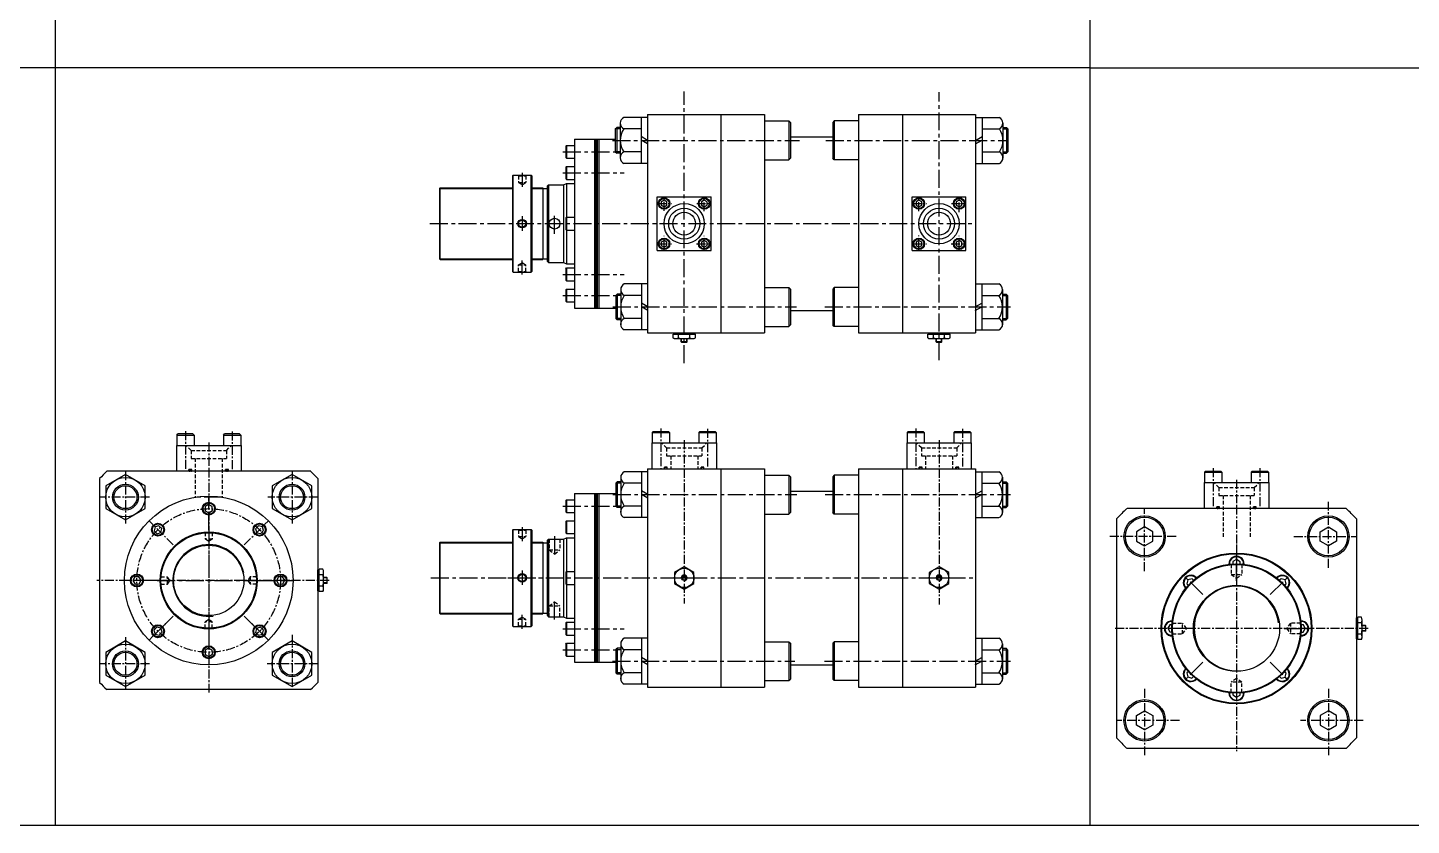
# Model space of a CAD drawing. Extents: x -819 to 8197, y 0 to 4058.
# Drawn here: x 3669 to 5596, y 0 to 1111 of the extents above; entities that cross this region are included whole.
import ezdxf

# ---------------------------------------------------------------- set-up
doc = ezdxf.new("R2010")
doc.units = 0
doc.header["$LTSCALE"] = 10
doc.header["$MEASUREMENT"] = 0
for name, pattern in [('CENTER', [2, 1.25, -0.25, 0.25, -0.25]), ('CENTERX2', [4, 2.5, -0.5, 0.5, -0.5]), ('HIDDENX2', [0.75, 0.5, -0.25])]:
    doc.linetypes.add(name, pattern=pattern)
doc.layers.get('0').update_dxf_attribs({"linetype": 'CONTINUOUS'})
for name, color, linetype in [('CEN', 1, 'CENTERX2'), ('HID', 2, 'HIDDENX2'), ('ML', 7, 'CONTINUOUS')]:
    doc.layers.add(name, color=color, linetype=linetype)

msp = doc.modelspace()

# ---------------------------------------------------------------- linework, layer by layer
for p, q in [((3707.7, 0), (3707.7, 2221.7)), ((5148.6, 2221.7), (5148.6, 0)), ((5148.6, 1055), (0, 1055)), ((5148.6, 1055), (6600.3, 1055)), ((0, 0), (8197.1, 0))]:
    msp.add_line(p, q)
at = {"color": 7, "linetype": 'Continuous'}
for p, q in [((4568, 678.9), (4568, 683.9)), ((4568, 683.9), (4574.3, 683.9)), ((4569, 683.9), (4569, 685.9)), ((4569, 685.9), (4598.1, 685.9)), ((4571.1, 677.9), (4596, 677.9)), ((4574.3, 683.9), (4599.1, 683.9)), ((4575.7, 678.9), (4575.7, 683.9)), ((4579.5, 678.1), (4579.5, 678.1)), ((4579.5, 673.4), (4579.5, 677.9)), ((4587.5, 673.4), (4587.5, 677.9)), ((4591.3, 678.9), (4591.3, 683.9)), ((4598.1, 683.9), (4598.1, 685.9)), ((4599.1, 678.9), (4599.1, 683.9)), ((4923, 678.9), (4923, 683.9)), ((4923, 683.9), (4929.3, 683.9)), ((4924, 683.9), (4924, 685.9)), ((4924, 685.9), (4953.1, 685.9)), ((4926.1, 677.9), (4951, 677.9)), ((4929.3, 683.9), (4954.1, 683.9)), ((4930.7, 678.9), (4930.7, 683.9)), ((4934.5, 678.1), (4934.5, 678.1)), ((4934.5, 673.4), (4934.5, 677.9)), ((4942.5, 673.4), (4942.5, 677.9)), ((4946.3, 678.9), (4946.3, 683.9)), ((4953.1, 683.9), (4953.1, 685.9)), ((4954.1, 678.9), (4954.1, 683.9)), ((4579.5, 673.4), (4580, 672.9)), ((4587.5, 673.4), (4579.5, 673.4)), ((4580, 672.9), (4587, 672.9)), ((4587.5, 673.4), (4587, 672.9)), ((4934.5, 673.4), (4935, 672.9)), ((4942.5, 673.4), (4934.5, 673.4)), ((4935, 672.9), (4942, 672.9)), ((4942.5, 673.4), (4942, 672.9)), ((4073.2, 326.4), (4073.2, 355.6)), ((4075.2, 355.6), (4073.2, 355.6)), ((4080.3, 356.6), (4075.2, 356.6)), ((4075.2, 331.8), (4075.2, 356.6)), ((4080.3, 348.8), (4075.2, 348.8)), ((4081.2, 328.6), (4081.2, 353.4)), ((4080.3, 333.2), (4075.2, 333.2)), ((4075.2, 325.4), (4075.2, 331.8)), ((4081, 337), (4081, 337)), ((4085.7, 345), (4081.2, 345)), ((4085.7, 337), (4081.2, 337)), ((4085.7, 345), (4086.2, 344.5)), ((4085.7, 345), (4085.7, 337)), ((4085.7, 337), (4086.2, 337.5)), ((4086.2, 337.5), (4086.2, 344.5)), ((4075.2, 326.4), (4073.2, 326.4)), ((4080.3, 325.4), (4075.2, 325.4)), ((5527, 289.8), (5521.9, 289.8)), ((5521.9, 265), (5521.9, 289.8)), ((5519.9, 259.6), (5519.9, 288.8)), ((5521.9, 288.8), (5519.9, 288.8)), ((5527, 282), (5521.9, 282)), ((5527.7, 270.2), (5527.7, 270.2)), ((5527.9, 261.8), (5527.9, 286.6)), ((5532.4, 278.2), (5527.9, 278.2)), ((5532.4, 270.2), (5527.9, 270.2)), ((5532.4, 278.2), (5532.9, 277.7)), ((5532.4, 278.2), (5532.4, 270.2)), ((5532.4, 270.2), (5532.9, 270.7)), ((5532.9, 270.7), (5532.9, 277.7)), ((5521.9, 259.6), (5519.9, 259.6)), ((5527, 266.4), (5521.9, 266.4)), ((5521.9, 258.6), (5521.9, 265)), ((5527, 258.6), (5521.9, 258.6))]:
    msp.add_line(p, q, dxfattribs=at)
at = {"color": 1, "linetype": 'CENTER', "ltscale": 5}
for p, q in [((4570, 344.5), (4597, 344.5)), ((4925, 344.5), (4952, 344.5))]:
    msp.add_line(p, q, dxfattribs=at)
at = {"color": 7, "linetype": 'Continuous'}
for points in [[(4570, 336.7), (4583.5, 328.9), (4597, 336.7), (4597, 352.3), (4583.5, 360.1), (4570, 352.3)], [(4582.1, 347), (4580.7, 344.5), (4582.1, 342), (4585, 342), (4586.4, 344.5), (4585, 347)], [(4925, 336.7), (4938.5, 328.9), (4952, 336.7), (4952, 352.3), (4938.5, 360.1), (4925, 352.3)], [(4937.1, 347), (4935.7, 344.5), (4937.1, 342), (4940, 342), (4941.4, 344.5), (4940, 347)]]:
    msp.add_lwpolyline(points, close=True, dxfattribs=at)
for centre, radius in [((4583.5, 344.5), 13.5), ((4583.5, 344.5), 3.5), ((4938.5, 344.5), 13.5), ((4938.5, 344.5), 3.5)]:
    msp.add_circle(centre, radius, dxfattribs=at)
for centre, radius, start, end in [((4571.1, 683.5), 5.62, 235.6158, 270), ((4571.9, 686.1), 8.22, 241.7006, 298.2994), ((4583.5, 709.2), 31.3, 255.6172, 270.0141), ((4583.6, 709.2), 31.3, 269.9859, 284.3828), ((4595.2, 686.1), 8.22, 241.7006, 298.2994), ((4926.1, 683.5), 5.62, 235.6158, 270), ((4926.9, 686.1), 8.22, 241.7006, 298.2994), ((4938.5, 709.2), 31.3, 255.6172, 270.0141), ((4938.6, 709.2), 31.3, 269.9859, 284.3828), ((4950.2, 686.1), 8.22, 241.7006, 298.2994), ((4073, 352.7), 8.22, 331.7006, 28.2994), ((4049.9, 341), 31.3, 359.9859, 14.3828), ((4049.9, 341), 31.3, 345.6172, 0.0141), ((4073, 329.3), 8.22, 331.7006, 28.2994), ((4075.6, 328.6), 5.62, 325.6158, 0), ((5519.7, 285.9), 8.22, 331.7006, 28.2994), ((5496.6, 274.2), 31.3, 359.9859, 14.3828), ((5496.6, 274.2), 31.3, 345.6172, 0.0141), ((5519.7, 262.5), 8.22, 331.7006, 28.2994), ((5522.3, 261.8), 5.62, 325.6158, 0)]:
    msp.add_arc(centre, radius, start, end, dxfattribs=at)
at = {"layer": 'CEN'}
for p, q in [((4583.5, 643.6), (4583.5, 1021.8)), ((4938.5, 647.9), (4938.5, 1021.2)), ((4483.5, 953.9), (4744, 953.9)), ((4780.7, 953.9), (5034.5, 953.9)), ((4414.5, 937.9), (4487.5, 937.9)), ((4499.5, 937.9), (4499.5, 937.9)), ((4357.7, 908.6), (4357.7, 889.1)), ((4414.5, 908.6), (4500, 908.6)), ((4357.7, 848.4), (4357.7, 828.1)), ((4403, 823.6), (4403, 851.2)), ((4229.3, 837.9), (4989, 837.9)), ((4357.7, 767.1), (4357.7, 786.7)), ((4414.5, 767.2), (4500, 767.2)), ((4414.5, 737.9), (4488.1, 737.9)), ((4484.1, 721.9), (4739.8, 721.9)), ((4779.5, 721.9), (5038, 721.9)), ((4414.5, 444.5), (4488.1, 444.5)), ((4484.1, 460.5), (4740.3, 460.5)), ((4779.8, 460.5), (5038, 460.5)), ((3921.2, 412.9), (3921.2, 269.2)), ((4357.7, 415.2), (4357.7, 395.7)), ((4403, 402.5), (4403, 374.9)), ((5352.9, 391.2), (5352.9, 337.2)), ((5352.9, 340.7), (5352.9, 376.7)), ((4357.7, 355), (4357.7, 334.7)), ((3849.4, 341), (3993.1, 341)), ((4230.6, 344.5), (4989, 344.5)), ((4338, 344.5), (4376.3, 344.5)), ((4338, 344.5), (4376.3, 344.5)), ((4352, 344.5), (4387.2, 344.5)), ((4352, 344.5), (4387.2, 344.5)), ((5305.9, 321.3), (5280.4, 346.7)), ((5400, 321.3), (5425.4, 346.7)), ((4403, 286.5), (4403, 314.1)), ((4357.7, 273.7), (4357.7, 293.3)), ((4414.5, 273.8), (4500, 273.8)), ((5286.4, 274.2), (5250.4, 274.2)), ((5419.5, 274.2), (5455.5, 274.2)), ((4414.5, 244.5), (4488.1, 244.5)), ((4483.8, 228.5), (4737.7, 228.5)), ((4779.2, 228.5), (5038, 228.5)), ((5305.9, 227.2), (5280.4, 201.7)), ((5400, 227.2), (5425.4, 201.7)), ((5352.9, 207.7), (5352.9, 171.7))]:
    msp.add_line(p, q, dxfattribs=at)
at = {"layer": 'HID'}
for p, q in [((4352.7, 904.4), (4351.7, 905.4)), ((4352.7, 904.4), (4352.7, 895.4)), ((4352.7, 904.4), (4362.7, 904.4)), ((4352.7, 895.4), (4362.7, 895.4)), ((4352.7, 895.4), (4357.7, 892.2)), ((4357.7, 892.2), (4362.7, 895.4)), ((4362.7, 904.4), (4363.7, 905.4)), ((4362.7, 904.4), (4362.7, 895.4)), ((4352.7, 771.4), (4351.7, 770.4)), ((4352.7, 780.4), (4357.7, 783.6)), ((4352.7, 780.4), (4362.7, 780.4)), ((4352.7, 771.4), (4352.7, 780.4)), ((4352.7, 771.4), (4362.7, 771.4)), ((4357.7, 783.6), (4362.7, 780.4)), ((4362.7, 771.4), (4362.7, 780.4)), ((4362.7, 771.4), (4363.7, 770.4)), ((3896.7, 522.1), (3889.7, 529)), ((3896.7, 522.1), (3896.7, 511)), ((3896.7, 522.1), (3945.8, 522.1)), ((3945.8, 522.1), (3952.7, 529)), ((3945.8, 522.1), (3945.8, 511)), ((4559, 525.5), (4552, 532.5)), ((4559, 525.5), (4559, 514.5)), ((4559, 525.5), (4608.1, 525.5)), ((4608.1, 525.5), (4615, 532.5)), ((4608.1, 525.5), (4608.1, 514.5)), ((4914, 525.5), (4907, 532.5)), ((4914, 525.5), (4914, 514.5)), ((4914, 525.5), (4963.1, 525.5)), ((4963.1, 525.5), (4970, 532.5)), ((4963.1, 525.5), (4963.1, 514.5)), ((3896.7, 511), (3945.8, 511)), ((3902.5, 511), (3902.5, 457)), ((3940, 511), (3940, 457)), ((4559, 514.5), (4608.1, 514.5)), ((4564.8, 514.5), (4564.8, 496.5)), ((4602.3, 514.5), (4602.3, 496.5)), ((4914, 514.5), (4963.1, 514.5)), ((4919.8, 514.5), (4919.8, 496.5)), ((4957.3, 514.5), (4957.3, 496.5)), ((3893.7, 493), (3893.7, 495.4)), ((3893.7, 495.4), (3897.7, 495.4)), ((3897.7, 495.4), (3893.7, 495.4)), ((3893.7, 493), (3893.7, 495.4)), ((3897.7, 493), (3897.7, 495.4)), ((3897.7, 493), (3897.7, 495.4)), ((3944.7, 493), (3944.7, 495.4)), ((3948.7, 495.4), (3944.7, 495.4)), ((3944.7, 495.4), (3948.7, 495.4)), ((3944.7, 493), (3944.7, 495.4)), ((3948.7, 493), (3948.7, 495.4)), ((3948.7, 493), (3948.7, 495.4)), ((4556, 496.5), (4556, 498.9)), ((4556, 498.9), (4560, 498.9)), ((4560, 498.9), (4556, 498.9)), ((4556, 496.5), (4556, 498.9)), ((4560, 496.5), (4560, 498.9)), ((4560, 496.5), (4560, 498.9)), ((4607, 496.5), (4607, 498.9)), ((4611, 498.9), (4607, 498.9)), ((4607, 498.9), (4611, 498.9)), ((4607, 496.5), (4607, 498.9)), ((4611, 496.5), (4611, 498.9)), ((4611, 496.5), (4611, 498.9)), ((4911, 496.5), (4911, 498.9)), ((4911, 498.9), (4915, 498.9)), ((4915, 498.9), (4911, 498.9)), ((4911, 496.5), (4911, 498.9)), ((4915, 496.5), (4915, 498.9)), ((4915, 496.5), (4915, 498.9)), ((4962, 496.5), (4962, 498.9)), ((4966, 498.9), (4962, 498.9)), ((4962, 498.9), (4966, 498.9)), ((4962, 496.5), (4962, 498.9)), ((4966, 496.5), (4966, 498.9)), ((4966, 496.5), (4966, 498.9)), ((5328.4, 470.3), (5321.4, 477.2)), ((5328.4, 470.3), (5377.5, 470.3)), ((5328.4, 470.3), (5328.4, 459.2)), ((5377.5, 470.3), (5384.4, 477.2)), ((5377.5, 470.3), (5377.5, 459.2)), ((5325.4, 441.2), (5325.4, 443.6)), ((5325.4, 443.6), (5329.4, 443.6)), ((5329.4, 443.6), (5325.4, 443.6)), ((5325.4, 441.2), (5325.4, 443.6)), ((5328.4, 459.2), (5377.5, 459.2)), ((5329.4, 441.2), (5329.4, 443.6)), ((5329.4, 441.2), (5329.4, 443.6)), ((5334.2, 459.2), (5334.2, 400.3)), ((5371.7, 459.2), (5371.7, 400.3)), ((5376.4, 441.2), (5376.4, 443.6)), ((5380.4, 443.6), (5376.4, 443.6)), ((5376.4, 443.6), (5380.4, 443.6)), ((5376.4, 441.2), (5376.4, 443.6)), ((5380.4, 441.2), (5380.4, 443.6)), ((5380.4, 441.2), (5380.4, 443.6)), ((3916.2, 407.5), (3915.6, 408.2)), ((3916.2, 407.5), (3916.2, 398.5)), ((3926.2, 407.5), (3916.2, 407.5)), ((3926.2, 407.5), (3926.9, 408.2)), ((3926.2, 407.5), (3926.2, 398.5)), ((4352.7, 411), (4351.7, 412)), ((4352.7, 411), (4352.7, 402)), ((4352.7, 411), (4362.7, 411)), ((4362.7, 411), (4363.7, 412)), ((4362.7, 411), (4362.7, 402)), ((3926.2, 398.5), (3916.2, 398.5)), ((3921.2, 395.4), (3916.2, 398.5)), ((3926.2, 398.5), (3921.2, 395.4)), ((4352.7, 402), (4362.7, 402)), ((4352.7, 402), (4357.7, 398.8)), ((4357.7, 398.8), (4362.7, 402)), ((4395.5, 398.5), (4395.5, 383.5)), ((4410.5, 398.5), (4410.5, 383.5)), ((4395.5, 383.5), (4403, 377.6)), ((4395.5, 383.5), (4410.5, 383.5)), ((4403, 377.6), (4410.5, 383.5)), ((5344.8, 363.8), (5345.4, 363.2)), ((5345.4, 363.2), (5345.4, 349.2)), ((5345.4, 363.2), (5360.4, 363.2)), ((5345.4, 349.2), (5352.9, 344.1)), ((5345.4, 349.2), (5360.4, 349.2)), ((5352.9, 344.1), (5360.4, 349.2)), ((5361.1, 363.8), (5360.4, 363.2)), ((5360.4, 363.2), (5360.4, 349.2)), ((3854.7, 346), (3854.1, 346.7)), ((3854.7, 336), (3854.1, 335.3)), ((3854.7, 346), (3863.7, 346)), ((3854.7, 336), (3854.7, 346)), ((3854.7, 336), (3863.7, 336)), ((3863.7, 336), (3863.7, 346)), ((3866.9, 341), (3863.7, 346)), ((3863.7, 336), (3866.9, 341)), ((3978.7, 346), (3975.6, 341)), ((3975.6, 341), (3978.7, 336)), ((3987.7, 346), (3978.7, 346)), ((3978.7, 346), (3978.7, 336)), ((3987.7, 336), (3978.7, 336)), ((3987.7, 346), (3988.4, 346.7)), ((3987.7, 346), (3987.7, 336)), ((3987.7, 336), (3988.4, 335.3)), ((4395.5, 305.5), (4403, 311.3)), ((4403, 311.3), (4410.5, 305.5)), ((4352.7, 287), (4357.7, 290.1)), ((4357.7, 290.1), (4362.7, 287)), ((4395.5, 290.5), (4395.5, 305.5)), ((4395.5, 305.5), (4410.5, 305.5)), ((4410.5, 290.5), (4410.5, 305.5)), ((3916.2, 274.5), (3915.6, 273.8)), ((3921.2, 286.7), (3916.2, 283.5)), ((3916.2, 274.5), (3916.2, 283.5)), ((3926.2, 283.5), (3916.2, 283.5)), ((3926.2, 274.5), (3916.2, 274.5)), ((3926.2, 283.5), (3921.2, 286.7)), ((3926.2, 274.5), (3926.2, 283.5)), ((3926.2, 274.5), (3926.9, 273.8)), ((4352.7, 278), (4351.7, 277)), ((4352.7, 287), (4362.7, 287)), ((4352.7, 278), (4352.7, 287)), ((4352.7, 278), (4362.7, 278)), ((4362.7, 278), (4362.7, 287)), ((4362.7, 278), (4363.7, 277)), ((5263.3, 282.3), (5263.9, 281.7)), ((5263.3, 282.3), (5263.9, 281.7)), ((5263.9, 281.7), (5277.9, 281.7)), ((5263.9, 266.7), (5263.9, 281.7)), ((5263.9, 266.7), (5263.9, 281.7)), ((5283.1, 274.2), (5277.9, 281.7)), ((5277.9, 266.7), (5277.9, 281.7)), ((5277.9, 266.7), (5283.1, 274.2)), ((5427.9, 281.7), (5422.8, 274.2)), ((5422.8, 274.2), (5427.9, 266.7)), ((5441.9, 281.7), (5427.9, 281.7)), ((5427.9, 281.7), (5427.9, 266.7)), ((5442.6, 282.3), (5441.9, 281.7)), ((5442.6, 282.3), (5441.9, 281.7)), ((5441.9, 281.7), (5441.9, 266.7)), ((5441.9, 281.7), (5441.9, 266.7)), ((5263.3, 266.1), (5263.9, 266.7)), ((5263.3, 266.1), (5263.9, 266.7)), ((5263.9, 266.7), (5277.9, 266.7)), ((5441.9, 266.7), (5427.9, 266.7)), ((5442.6, 266.1), (5441.9, 266.7)), ((5442.6, 266.1), (5441.9, 266.7)), ((5352.9, 204.4), (5345.4, 199.2)), ((5345.4, 185.2), (5345.4, 199.2)), ((5360.4, 199.2), (5345.4, 199.2)), ((5360.4, 199.2), (5352.9, 204.4)), ((5360.4, 185.2), (5360.4, 199.2)), ((5344.8, 184.6), (5345.4, 185.2)), ((5344.8, 184.6), (5345.4, 185.2)), ((5360.4, 185.2), (5345.4, 185.2)), ((5360.4, 185.2), (5345.4, 185.2)), ((5361.1, 184.6), (5360.4, 185.2)), ((5361.1, 184.6), (5360.4, 185.2))]:
    msp.add_line(p, q, dxfattribs=at)
for centre, start, end in [((3895.1, 494.2), 90, 270), ((3896.4, 494.2), 270, 90), ((3946.1, 494.2), 90, 270), ((3947.4, 494.2), 270, 90), ((4557.4, 497.7), 90, 270), ((4558.7, 497.7), 270, 90), ((4608.4, 497.7), 90, 270), ((4609.7, 497.7), 270, 90), ((4912.4, 497.7), 90, 270), ((4913.7, 497.7), 270, 90), ((4963.4, 497.7), 90, 270), ((4964.7, 497.7), 270, 90), ((5326.8, 442.4), 90, 270), ((5328.1, 442.4), 270, 90), ((5377.8, 442.4), 90, 270), ((5379.1, 442.4), 270, 90)]:
    msp.add_arc(centre, 1.2, start, end, dxfattribs=at)
at = {"layer": 'ML'}
for p, q in [((4532.5, 985.9), (4499.5, 985.9)), ((4523.5, 985.9), (4523.5, 921.9)), ((4532.5, 989.9), (4532.5, 685.9)), ((4532.5, 989.9), (4695.5, 989.9)), ((4634.5, 989.9), (4634.5, 685.9)), ((4695.5, 989.9), (4695.5, 685.9)), ((4826.5, 989.9), (4826.5, 685.9)), ((4826.5, 989.9), (4989.5, 989.9)), ((4887.5, 989.9), (4887.5, 685.9)), ((4989.5, 989.9), (4989.5, 685.9)), ((4989.5, 985.9), (5022.5, 985.9)), ((4998.5, 985.9), (4998.5, 921.9)), ((4487.5, 969.9), (4489.5, 971.9)), ((4487.5, 969.9), (4487.5, 937.9)), ((4489.5, 971.9), (4489.5, 935.9)), ((4494.5, 971.9), (4489.5, 971.9)), ((4494.5, 978.1), (4494.5, 929)), ((4523.5, 970), (4499.5, 970)), ((4695.5, 980.9), (4729.5, 980.9)), ((4729.5, 980.9), (4729.5, 926.9)), ((4729.5, 980.9), (4731.5, 978.9)), ((4731.5, 978.9), (4731.5, 928.9)), ((4792.5, 980.9), (4790.5, 978.9)), ((4790.5, 978.9), (4790.5, 928.9)), ((4826.5, 980.9), (4792.5, 980.9)), ((4792.5, 980.9), (4792.5, 926.9)), ((4998.5, 970), (5022.5, 970)), ((5027.5, 978.1), (5027.5, 929)), ((5027.5, 971.9), (5032.5, 971.9)), ((5032.5, 971.9), (5032.5, 935.9)), ((5034.5, 969.9), (5032.5, 971.9)), ((5034.5, 969.9), (5034.5, 937.9)), ((4418.5, 945.9), (4419.5, 946.9)), ((4418.5, 945.9), (4418.5, 929.9)), ((4419.5, 946.9), (4430.5, 946.9)), ((4419.5, 946.9), (4419.5, 928.9)), ((4430.5, 955.4), (4487.5, 955.4)), ((4430.5, 955.4), (4430.5, 720.4)), ((4458.5, 955.4), (4458.5, 720.4)), ((4460.5, 955.4), (4460.5, 720.4)), ((4462.5, 955.4), (4462.5, 720.4)), ((4464.5, 955.4), (4464.5, 720.4)), ((4731.5, 958.8), (4790.5, 958.8)), ((4418.5, 929.9), (4419.5, 928.9)), ((4419.5, 928.9), (4430.5, 928.9)), ((4487.5, 937.9), (4489.5, 935.9)), ((4494.5, 935.9), (4489.5, 935.9)), ((4523.5, 937.8), (4499.5, 937.8)), ((4695.5, 926.9), (4729.5, 926.9)), ((4729.5, 926.9), (4731.5, 928.9)), ((4792.5, 926.9), (4790.5, 928.9)), ((4826.5, 926.9), (4792.5, 926.9)), ((4998.5, 937.8), (5022.5, 937.8)), ((5027.5, 935.9), (5032.5, 935.9)), ((5034.5, 937.9), (5032.5, 935.9)), ((4418.5, 916.6), (4419.5, 917.6)), ((4418.5, 916.6), (4418.5, 900.6)), ((4419.5, 917.6), (4419.5, 899.6)), ((4419.5, 917.6), (4430.5, 917.6)), ((4532.5, 921.9), (4499.5, 921.9)), ((4989.5, 921.9), (5022.5, 921.9)), ((4243.5, 887.9), (4242.5, 886.9)), ((4242.5, 886.9), (4242.5, 788.9)), ((4243.5, 887.9), (4344.2, 887.9)), ((4243.5, 787.9), (4243.5, 887.9)), ((4345.2, 905.4), (4344.2, 904.4)), ((4344.2, 904.4), (4344.2, 771.4)), ((4345.2, 770.4), (4345.2, 905.4)), ((4345.2, 905.4), (4370.2, 905.4)), ((4370.2, 770.4), (4370.2, 905.4)), ((4370.2, 905.4), (4371.2, 904.4)), ((4371.2, 904.4), (4371.2, 771.4)), ((4371.2, 887.9), (4386.5, 887.9)), ((4386.5, 887.9), (4386.5, 787.9)), ((4386.5, 886.9), (4392.5, 886.9)), ((4392.5, 889.9), (4394.5, 891.9)), ((4392.5, 889.9), (4392.5, 785.9)), ((4394.5, 891.9), (4394.5, 783.9)), ((4394.5, 891.9), (4415.5, 891.9)), ((4415.5, 891.9), (4419.5, 893.9)), ((4415.5, 891.9), (4415.5, 783.9)), ((4418.5, 900.6), (4419.5, 899.6)), ((4419.5, 899.6), (4430.5, 899.6)), ((4419.5, 893.9), (4419.5, 781.9)), ((4419.5, 893.9), (4430.5, 893.9)), ((4546, 800.4), (4546, 875.4)), ((4546, 875.4), (4621, 875.4)), ((4621, 800.4), (4621, 875.4)), ((4621, 800.4), (4621, 875.4)), ((4901, 875.4), (4976, 875.4)), ((4901, 800.4), (4901, 875.4)), ((4976, 800.4), (4976, 875.4)), ((4976, 800.4), (4976, 875.4)), ((4418.5, 845.9), (4419.5, 846.9)), ((4418.5, 845.9), (4419.5, 846.9)), ((4418.5, 845.9), (4418.5, 829.9)), ((4418.5, 845.9), (4418.5, 829.9)), ((4418.5, 829.9), (4419.5, 828.9)), ((4418.5, 829.9), (4419.5, 828.9)), ((4419.5, 846.9), (4419.5, 828.9)), ((4419.5, 846.9), (4430.5, 846.9)), ((4419.5, 846.9), (4419.5, 828.9)), ((4419.5, 846.9), (4430.5, 846.9)), ((4419.5, 828.9), (4430.5, 828.9)), ((4419.5, 828.9), (4430.5, 828.9)), ((4546, 800.4), (4621, 800.4)), ((4901, 800.4), (4976, 800.4)), ((4242.5, 788.9), (4243.5, 787.9)), ((4242.5, 788.9), (4243.5, 787.9)), ((4243.5, 787.9), (4344.2, 787.9)), ((4345.2, 770.4), (4344.2, 771.4)), ((4370.2, 770.4), (4371.2, 771.4)), ((4371.2, 787.9), (4386.5, 787.9)), ((4386.5, 788.9), (4392.5, 788.9)), ((4392.5, 785.9), (4394.5, 783.9)), ((4394.5, 783.9), (4415.5, 783.9)), ((4415.5, 783.9), (4419.5, 781.9)), ((4418.5, 775.2), (4419.5, 776.2)), ((4418.5, 775.2), (4418.5, 759.2)), ((4419.5, 781.9), (4430.5, 781.9)), ((4419.5, 776.2), (4419.5, 758.2)), ((4419.5, 776.2), (4430.5, 776.2)), ((4345.2, 770.4), (4370.2, 770.4)), ((4418.5, 759.2), (4419.5, 758.2)), ((4419.5, 758.2), (4430.5, 758.2)), ((4533.1, 753.9), (4500.1, 753.9)), ((4524.1, 753.9), (4524.1, 689.9)), ((4989, 753.9), (5022, 753.9)), ((4998, 753.9), (4998, 689.9)), ((4418.5, 745.9), (4419.5, 746.9)), ((4418.5, 745.9), (4418.5, 729.9)), ((4419.5, 746.9), (4430.5, 746.9)), ((4419.5, 746.9), (4419.5, 728.9)), ((4488.1, 737.9), (4490.1, 739.9)), ((4488.1, 737.9), (4488.1, 705.9)), ((4490.1, 739.9), (4490.1, 703.9)), ((4495.1, 739.9), (4490.1, 739.9)), ((4495.1, 746.1), (4495.1, 697)), ((4524.1, 738), (4500.1, 738)), ((4695.5, 748.9), (4729.5, 748.9)), ((4729.5, 748.9), (4729.5, 694.9)), ((4729.5, 748.9), (4731.5, 746.9)), ((4731.5, 746.9), (4731.5, 696.9)), ((4792.5, 748.9), (4790.5, 746.9)), ((4790.5, 746.9), (4790.5, 696.9)), ((4826.5, 748.9), (4792.5, 748.9)), ((4792.5, 748.9), (4792.5, 694.9)), ((4998, 738), (5022, 738)), ((5027, 746.1), (5027, 697)), ((5027, 739.9), (5032, 739.9)), ((5032, 739.9), (5032, 703.9)), ((5034, 737.9), (5032, 739.9)), ((5034, 737.9), (5034, 705.9)), ((4418.5, 729.9), (4419.5, 728.9)), ((4419.5, 728.9), (4430.5, 728.9)), ((4430.5, 720.4), (4488.1, 720.4)), ((4731.5, 717), (4790.5, 717)), ((4488.1, 705.9), (4490.1, 703.9)), ((4495.1, 703.9), (4490.1, 703.9)), ((4524.1, 705.8), (4500.1, 705.8)), ((4695.5, 694.9), (4729.5, 694.9)), ((4729.5, 694.9), (4731.5, 696.9)), ((4792.5, 694.9), (4790.5, 696.9)), ((4826.5, 694.9), (4792.5, 694.9)), ((4998, 705.8), (5022, 705.8)), ((5027, 703.9), (5032, 703.9)), ((5034, 705.9), (5032, 703.9)), ((4533.1, 689.9), (4500.1, 689.9)), ((4532.5, 685.9), (4695.5, 685.9)), ((4826.5, 685.9), (4989.5, 685.9)), ((4989, 689.9), (5022, 689.9)), ((3876.7, 543.5), (3878.2, 545)), ((3876.7, 543.5), (3900.7, 543.5)), ((3876.7, 543.5), (3876.7, 529)), ((3899.2, 545), (3878.2, 545)), ((3899.2, 545), (3900.7, 543.5)), ((3900.7, 543.5), (3900.7, 529)), ((3941.7, 543.5), (3943.2, 545)), ((3941.7, 543.5), (3965.7, 543.5)), ((3941.7, 543.5), (3941.7, 529)), ((3964.2, 545), (3943.2, 545)), ((3964.2, 545), (3965.7, 543.5)), ((3965.7, 543.5), (3965.7, 529)), ((4539, 547), (4540.5, 548.5)), ((4539, 547), (4539, 532.5)), ((4539, 547), (4563, 547)), ((4540.5, 548.5), (4561.5, 548.5)), ((4561.5, 548.5), (4563, 547)), ((4563, 547), (4563, 532.5)), ((4604, 547), (4605.5, 548.5)), ((4604, 547), (4604, 532.5)), ((4604, 547), (4628, 547)), ((4605.5, 548.5), (4626.5, 548.5)), ((4626.5, 548.5), (4628, 547)), ((4628, 547), (4628, 532.5)), ((4894, 547), (4895.5, 548.5)), ((4894, 547), (4918, 547)), ((4894, 547), (4894, 532.5)), ((4895.5, 548.5), (4916.5, 548.5)), ((4916.5, 548.5), (4918, 547)), ((4918, 547), (4918, 532.5)), ((4959, 547), (4960.5, 548.5)), ((4959, 547), (4983, 547)), ((4959, 547), (4959, 532.5)), ((4960.5, 548.5), (4981.5, 548.5)), ((4981.5, 548.5), (4983, 547)), ((4983, 547), (4983, 532.5)), ((3876.2, 529), (3876.2, 493)), ((3876.2, 529), (3966.2, 529)), ((3966.2, 529), (3966.2, 493)), ((4538.5, 532.5), (4628.5, 532.5)), ((4538.5, 532.5), (4538.5, 496.5)), ((4628.5, 532.5), (4628.5, 496.5)), ((4893.5, 532.5), (4893.5, 496.5)), ((4893.5, 532.5), (4983.5, 532.5)), ((4983.5, 532.5), (4983.5, 496.5)), ((3769.2, 482.9), (3769.2, 199.1)), ((4063.2, 493), (3779.3, 493)), ((4073.2, 482.9), (4073.2, 199.1)), ((4495.1, 484.7), (4495.1, 435.5)), ((4533.1, 492.5), (4500.1, 492.5)), ((4524.1, 492.5), (4524.1, 428.5)), ((4532.5, 496.5), (4695.5, 496.5)), ((4532.5, 496.5), (4532.5, 192.5)), ((4634.5, 496.5), (4634.5, 192.5)), ((4695.5, 496.5), (4695.5, 192.5)), ((4695.5, 487.5), (4729.5, 487.5)), ((4729.5, 487.5), (4731.5, 485.5)), ((4729.5, 487.5), (4729.5, 433.5)), ((4731.5, 485.5), (4731.5, 435.5)), ((4792.5, 487.5), (4790.5, 485.5)), ((4790.5, 485.5), (4790.5, 435.5)), ((4792.5, 487.5), (4792.5, 433.5)), ((4826.5, 487.5), (4792.5, 487.5)), ((4826.5, 496.5), (4826.5, 192.5)), ((4826.5, 496.5), (4989.5, 496.5)), ((4887.5, 496.5), (4887.5, 192.5)), ((4989, 492.5), (5022, 492.5)), ((4989.5, 496.5), (4989.5, 192.5)), ((4998, 492.5), (4998, 428.5)), ((5027, 484.7), (5027, 435.5)), ((5308.4, 491.7), (5309.9, 493.2)), ((5308.4, 491.7), (5332.4, 491.7)), ((5308.4, 491.7), (5308.4, 477.2)), ((5309.9, 493.2), (5330.9, 493.2)), ((5330.9, 493.2), (5332.4, 491.7)), ((5332.4, 491.7), (5332.4, 477.2)), ((5373.4, 491.7), (5374.9, 493.2)), ((5373.4, 491.7), (5397.4, 491.7)), ((5373.4, 491.7), (5373.4, 477.2)), ((5374.9, 493.2), (5395.9, 493.2)), ((5395.9, 493.2), (5397.4, 491.7)), ((5397.4, 491.7), (5397.4, 477.2)), ((4488.1, 476.5), (4490.1, 478.5)), ((4488.1, 476.5), (4488.1, 444.5)), ((4490.1, 478.5), (4490.1, 442.5)), ((4495.1, 478.5), (4490.1, 478.5)), ((4524.1, 476.6), (4500.1, 476.6)), ((4731.5, 465.4), (4790.5, 465.4)), ((4998, 476.6), (5022, 476.6)), ((5027, 478.5), (5032, 478.5)), ((5032, 478.5), (5032, 442.5)), ((5034, 476.5), (5032, 478.5)), ((5034, 476.5), (5034, 444.5)), ((5307.9, 477.2), (5397.9, 477.2)), ((5307.9, 477.2), (5307.9, 441.2)), ((5397.9, 477.2), (5397.9, 441.2)), ((4418.5, 452.5), (4419.5, 453.5)), ((4418.5, 452.5), (4418.5, 436.5)), ((4419.5, 453.5), (4430.5, 453.5)), ((4419.5, 453.5), (4419.5, 435.5)), ((4430.5, 462), (4488.1, 462)), ((4430.5, 462), (4430.5, 227)), ((4458.5, 462), (4458.5, 227)), ((4460.5, 462), (4460.5, 227)), ((4462.5, 462), (4462.5, 227)), ((4464.5, 462), (4464.5, 227)), ((4488.1, 444.5), (4490.1, 442.5)), ((4524.1, 444.4), (4500.1, 444.4)), ((4998, 444.4), (5022, 444.4)), ((5034, 444.5), (5032, 442.5)), ((4418.5, 436.5), (4419.5, 435.5)), ((4418.5, 423.2), (4419.5, 424.2)), ((4419.5, 435.5), (4430.5, 435.5)), ((4419.5, 424.2), (4430.5, 424.2)), ((4419.5, 424.2), (4419.5, 406.2)), ((4495.1, 442.5), (4490.1, 442.5)), ((4533.1, 428.5), (4500.1, 428.5)), ((4695.5, 433.5), (4729.5, 433.5)), ((4729.5, 433.5), (4731.5, 435.5)), ((4792.5, 433.5), (4790.5, 435.5)), ((4826.5, 433.5), (4792.5, 433.5)), ((4989, 428.5), (5022, 428.5)), ((5027, 442.5), (5032, 442.5)), ((5185.9, 426.7), (5185.9, 121.7)), ((5505.5, 441.2), (5200.4, 441.2)), ((5519.9, 426.7), (5519.9, 121.7)), ((4345.2, 412), (4344.2, 411)), ((4344.2, 411), (4344.2, 278)), ((4345.2, 277), (4345.2, 412)), ((4345.2, 412), (4370.2, 412)), ((4370.2, 277), (4370.2, 412)), ((4370.2, 412), (4371.2, 411)), ((4371.2, 411), (4371.2, 278)), ((4418.5, 423.2), (4418.5, 407.2)), ((4418.5, 407.2), (4419.5, 406.2)), ((4419.5, 406.2), (4430.5, 406.2)), ((4243.5, 394.5), (4242.5, 393.5)), ((4242.5, 393.5), (4242.5, 295.5)), ((4243.5, 394.5), (4344.2, 394.5)), ((4243.5, 294.5), (4243.5, 394.5)), ((4371.2, 394.5), (4386.5, 394.5)), ((4386.5, 394.5), (4386.5, 294.5)), ((4386.5, 393.5), (4392.5, 393.5)), ((4392.5, 396.5), (4394.5, 398.5)), ((4392.5, 396.5), (4392.5, 292.5)), ((4394.5, 398.5), (4394.5, 290.5)), ((4394.5, 398.5), (4415.5, 398.5)), ((4415.5, 398.5), (4419.5, 400.5)), ((4415.5, 398.5), (4415.5, 290.5)), ((4419.5, 400.5), (4430.5, 400.5)), ((4419.5, 400.5), (4419.5, 288.5)), ((4418.5, 352.5), (4419.5, 353.5)), ((4418.5, 352.5), (4418.5, 336.5)), ((4419.5, 353.5), (4419.5, 335.5)), ((4419.5, 353.5), (4430.5, 353.5)), ((4418.5, 336.5), (4419.5, 335.5)), ((4419.5, 335.5), (4430.5, 335.5)), ((4242.5, 295.5), (4243.5, 294.5)), ((4242.5, 295.5), (4243.5, 294.5)), ((4243.5, 294.5), (4344.2, 294.5)), ((4371.2, 294.5), (4386.5, 294.5)), ((4386.5, 295.5), (4392.5, 295.5)), ((4392.5, 292.5), (4394.5, 290.5)), ((4394.5, 290.5), (4415.5, 290.5)), ((4415.5, 290.5), (4419.5, 288.5)), ((4345.2, 277), (4344.2, 278)), ((4345.2, 277), (4370.2, 277)), ((4370.2, 277), (4371.2, 278)), ((4418.5, 281.8), (4419.5, 282.8)), ((4418.5, 281.8), (4419.5, 282.8)), ((4418.5, 281.8), (4418.5, 265.8)), ((4419.5, 288.5), (4430.5, 288.5)), ((4419.5, 282.8), (4430.5, 282.8)), ((4419.5, 282.8), (4419.5, 264.8)), ((4419.5, 282.8), (4430.5, 282.8)), ((4418.5, 265.8), (4419.5, 264.8)), ((4418.5, 252.5), (4419.5, 253.5)), ((4418.5, 252.5), (4418.5, 236.5)), ((4419.5, 264.8), (4430.5, 264.8)), ((4419.5, 253.5), (4430.5, 253.5)), ((4419.5, 253.5), (4419.5, 235.5)), ((4495.1, 252.7), (4495.1, 203.5)), ((4533.1, 260.5), (4500.1, 260.5)), ((4524.1, 260.5), (4524.1, 196.5)), ((4695.5, 255.5), (4729.5, 255.5)), ((4729.5, 255.5), (4729.5, 201.5)), ((4729.5, 255.5), (4731.5, 253.5)), ((4731.5, 253.5), (4731.5, 203.5)), ((4792.5, 255.5), (4790.5, 253.5)), ((4790.5, 253.5), (4790.5, 203.5)), ((4826.5, 255.5), (4792.5, 255.5)), ((4792.5, 255.5), (4792.5, 201.5)), ((4989, 260.5), (5022, 260.5)), ((4998, 260.5), (4998, 196.5)), ((5027, 252.7), (5027, 203.5)), ((4418.5, 236.5), (4419.5, 235.5)), ((4419.5, 235.5), (4430.5, 235.5)), ((4488.1, 244.5), (4490.1, 246.5)), ((4488.1, 244.5), (4488.1, 212.5)), ((4490.1, 246.5), (4490.1, 210.5)), ((4495.1, 246.5), (4490.1, 246.5)), ((4524.1, 244.6), (4500.1, 244.6)), ((4998, 244.6), (5022, 244.6)), ((5027, 246.5), (5032, 246.5)), ((5032, 246.5), (5032, 210.5)), ((5034, 244.5), (5032, 246.5)), ((5034, 244.5), (5034, 212.5)), ((4430.5, 227), (4488.1, 227)), ((4488.1, 212.5), (4490.1, 210.5)), ((4524.1, 212.4), (4500.1, 212.4)), ((4731.5, 223.6), (4790.5, 223.6)), ((4998, 212.4), (5022, 212.4)), ((5034, 212.5), (5032, 210.5)), ((4495.1, 210.5), (4490.1, 210.5)), ((4533.1, 196.5), (4500.1, 196.5)), ((4695.5, 201.5), (4729.5, 201.5)), ((4729.5, 201.5), (4731.5, 203.5)), ((4792.5, 201.5), (4790.5, 203.5)), ((4826.5, 201.5), (4792.5, 201.5)), ((4989, 196.5), (5022, 196.5)), ((5027, 210.5), (5032, 210.5)), ((4063.2, 189), (3779.3, 189)), ((4532.5, 192.5), (4695.5, 192.5)), ((4826.5, 192.5), (4989.5, 192.5)), ((5505.5, 107.2), (5200.4, 107.2))]:
    msp.add_line(p, q, dxfattribs=at)
at = {"layer": 'ML', "color": 2}
for p, q in [((4494.5, 969.9), (4487.5, 969.9)), ((5027.5, 969.9), (5034.5, 969.9)), ((4532.5, 953.9), (4523.5, 959.1)), ((4532.5, 949), (4523.5, 954.2)), ((4989.5, 953.9), (4998.5, 959.1)), ((4989.5, 949), (4998.5, 954.2)), ((4494.5, 937.9), (4487.5, 937.9)), ((5027.5, 937.9), (5034.5, 937.9)), ((4242.5, 886.9), (4344.2, 886.9)), ((4371.2, 886.9), (4386.5, 886.9)), ((4242.5, 788.9), (4344.2, 788.9)), ((4371.2, 788.9), (4386.5, 788.9)), ((4495.1, 737.9), (4488.1, 737.9)), ((5027, 737.9), (5034, 737.9)), ((4533.1, 721.9), (4524.1, 727.1)), ((4533.1, 717), (4524.1, 722.2)), ((4989, 721.9), (4998, 727.1)), ((4989, 717), (4998, 722.2)), ((4495.1, 705.9), (4488.1, 705.9)), ((5027, 705.9), (5034, 705.9)), ((4580, 678.1), (4580, 678.1)), ((4580, 672.9), (4580, 677.9)), ((4587, 672.9), (4587, 677.9)), ((4935, 678.1), (4935, 678.1)), ((4935, 672.9), (4935, 677.9)), ((4942, 672.9), (4942, 677.9)), ((4495.1, 476.5), (4488.1, 476.5)), ((4533.1, 460.5), (4524.1, 465.7)), ((4989, 460.5), (4998, 465.7)), ((5027, 476.5), (5034, 476.5)), ((4495.1, 444.5), (4488.1, 444.5)), ((4533.1, 455.6), (4524.1, 460.8)), ((4989, 455.6), (4998, 460.8)), ((5027, 444.5), (5034, 444.5)), ((4242.5, 393.5), (4344.2, 393.5)), ((4371.2, 393.5), (4386.5, 393.5)), ((4081.1, 337.5), (4081.1, 337.5)), ((4086.2, 344.5), (4081.2, 344.5)), ((4086.2, 337.5), (4081.2, 337.5)), ((4242.5, 295.5), (4344.2, 295.5)), ((4371.2, 295.5), (4386.5, 295.5)), ((5527.8, 270.7), (5527.7, 270.7)), ((5532.9, 277.7), (5527.9, 277.7)), ((5532.9, 270.7), (5527.9, 270.7)), ((4495.1, 244.5), (4488.1, 244.5)), ((4533.1, 228.5), (4524.1, 233.7)), ((4989, 228.5), (4998, 233.7)), ((5027, 244.5), (5034, 244.5)), ((4495.1, 212.5), (4488.1, 212.5)), ((4533.1, 223.6), (4524.1, 228.8)), ((4989, 223.6), (4998, 228.8)), ((5027, 212.5), (5034, 212.5))]:
    msp.add_line(p, q, dxfattribs=at)
at = {"layer": 'ML', "color": 1, "linetype": 'CENTER'}
for p, q in [((4555.5, 855.7), (4555.5, 875.4)), ((4611.5, 855.1), (4611.5, 875.4)), ((4910.5, 855.5), (4910.5, 875.4)), ((4966.5, 854.7), (4966.5, 875.4)), ((4546, 865.9), (4566.1, 865.9)), ((4600.9, 865.9), (4621, 865.9)), ((4901, 865.9), (4921.4, 865.9)), ((4955.8, 865.9), (4976, 865.9)), ((4966.5, 853.9), (4966.5, 854.6)), ((4546, 809.9), (4566.2, 809.9)), ((4555.5, 800.4), (4555.5, 821)), ((4600.5, 809.9), (4621, 809.9)), ((4611.5, 800.4), (4611.5, 820.9)), ((4901, 809.9), (4921.7, 809.9)), ((4910.5, 800.4), (4910.5, 821.5)), ((4955.2, 809.9), (4976, 809.9)), ((4966.5, 800.4), (4966.5, 821.1)), ((3888.7, 549), (3888.7, 493)), ((3953.7, 548.6), (3953.7, 493)), ((4551, 552.5), (4551, 496.5)), ((4616, 552), (4616, 496.5)), ((4906, 552.5), (4906, 496.5)), ((4971, 552), (4971, 496.5)), ((3921.2, 533), (3921.2, 489)), ((4583.5, 536.5), (4583.5, 308.9)), ((4938.5, 536.5), (4938.5, 307.7)), ((3805.2, 493), (3805.2, 418.3)), ((3921.2, 497), (3921.2, 185)), ((4037.2, 493), (4037.2, 418.1)), ((5320.4, 497.2), (5320.4, 441.2)), ((5385.4, 497.2), (5385.4, 441.2)), ((5352.9, 481.2), (5352.9, 437.2)), ((3838.5, 457), (3769.2, 457)), ((4073.2, 457), (4003.7, 457)), ((5352.9, 445.2), (5352.9, 103.2)), ((5480.9, 358.4), (5480.9, 450.6)), ((3871.8, 390.5), (3838.2, 424.1)), ((3871.8, 390.5), (3838.2, 424.1)), ((3970.7, 390.5), (4004.3, 424.1)), ((5224.9, 353.9), (5224.9, 441.2)), ((5268.8, 402.2), (5176.6, 402.2)), ((5432.6, 402.2), (5519.9, 402.2)), ((4089.1, 341), (3765.2, 341)), ((3871.8, 291.5), (3838.2, 257.9)), ((3970.7, 291.5), (4004.3, 257.9)), ((5536.3, 274.2), (5181.9, 274.2)), ((3805.2, 262.2), (3805.2, 189)), ((4037.2, 265.3), (4037.2, 189)), ((3838.6, 225), (3769.2, 225)), ((4073.2, 225), (4002.8, 225)), ((5224.9, 190), (5224.9, 97.8)), ((5480.9, 190), (5480.9, 97.8)), ((5273.3, 146.2), (5185.9, 146.2)), ((5529.3, 146.2), (5441.9, 146.2))]:
    msp.add_line(p, q, dxfattribs=at)
at = {"layer": 'ML', "color": 1, "linetype": 'CENTERX2'}
for p, q in [((3940, 457), (3902.5, 457)), ((3921.2, 411), (3921.2, 458.5)), ((3921.2, 411), (3921.2, 458.5)), ((3851.2, 341), (3803.7, 341)), ((3851.2, 341), (3803.7, 341)), ((3991.2, 341), (4038.7, 341)), ((3991.2, 341), (4038.7, 341)), ((3871.8, 291.5), (3838.2, 257.9)), ((3970.7, 291.5), (4004.3, 257.9)), ((3921.2, 271), (3921.2, 223.5)), ((3921.2, 271), (3921.2, 223.5))]:
    msp.add_line(p, q, dxfattribs=at)
at = {"layer": 'ML'}
for points in [[(4559.5, 868.2), (4555.5, 870.5), (4551.5, 868.2), (4551.5, 863.6), (4555.5, 861.3), (4559.5, 863.6)], [(4615.5, 868.2), (4611.5, 870.5), (4607.5, 868.2), (4607.5, 863.6), (4611.5, 861.3), (4615.5, 863.6)], [(4914.5, 868.2), (4910.5, 870.5), (4906.5, 868.2), (4906.5, 863.6), (4910.5, 861.3), (4914.5, 863.6)], [(4970.5, 868.2), (4966.5, 870.5), (4962.5, 868.2), (4962.5, 863.6), (4966.5, 861.3), (4970.5, 863.6)], [(4559.5, 812.2), (4555.5, 814.5), (4551.5, 812.2), (4551.5, 807.6), (4555.5, 805.3), (4559.5, 807.6)], [(4615.5, 812.2), (4611.5, 814.5), (4607.5, 812.2), (4607.5, 807.6), (4611.5, 805.3), (4615.5, 807.6)], [(4914.5, 812.2), (4910.5, 814.5), (4906.5, 812.2), (4906.5, 807.6), (4910.5, 805.3), (4914.5, 807.6)], [(4970.5, 812.2), (4966.5, 814.5), (4962.5, 812.2), (4962.5, 807.6), (4966.5, 805.3), (4970.5, 807.6)], [(3832.7, 472.9), (3805.2, 488.8), (3777.7, 472.9), (3777.7, 441.1), (3805.2, 425.3), (3832.7, 441.1)], [(4064.7, 472.9), (4037.2, 488.8), (4009.7, 472.9), (4009.7, 441.1), (4037.2, 425.3), (4064.7, 441.1)], [(3916.3, 438), (3921.4, 435.2), (3926.3, 438.3), (3926.2, 444), (3921.1, 446.8), (3916.2, 443.8)], [(3849.2, 406.1), (3854.7, 407.7), (3856.1, 413.4), (3851.9, 417.3), (3846.4, 415.7), (3845, 410.1)], [(3986.3, 413.1), (3988, 407.5), (3993.6, 406.2), (3997.6, 410.4), (3995.9, 415.9), (3990.3, 417.3)], [(5224.9, 389), (5236.4, 395.6), (5236.4, 408.8), (5224.9, 415.5), (5213.5, 408.8), (5213.5, 395.6)], [(5480.9, 389), (5469.5, 395.6), (5469.5, 408.8), (5480.9, 415.5), (5492.4, 408.8), (5492.4, 395.6)], [(3824.3, 336.1), (3827, 341.2), (3824, 346.1), (3818.2, 345.9), (3815.5, 340.9), (3818.5, 335.9)], [(4018.2, 345.9), (4015.5, 340.9), (4018.5, 335.9), (4024.3, 336.1), (4027, 341.2), (4024, 346.1)], [(3856.2, 269), (3854.5, 274.5), (3848.9, 275.8), (3844.9, 271.7), (3846.6, 266.1), (3852.2, 264.8)], [(3993.3, 275.9), (3987.8, 274.3), (3986.4, 268.7), (3990.6, 264.7), (3996.1, 266.3), (3997.5, 271.9)], [(3832.7, 240.9), (3805.2, 256.8), (3777.7, 240.9), (3777.7, 209.1), (3805.2, 193.3), (3832.7, 209.1)], [(4064.7, 240.9), (4037.2, 256.8), (4009.7, 240.9), (4009.7, 209.1), (4037.2, 193.3), (4064.7, 209.1)], [(3926.2, 244), (3921.1, 246.8), (3916.2, 243.8), (3916.3, 238), (3921.4, 235.2), (3926.3, 238.3)], [(5224.9, 159.5), (5236.4, 152.8), (5236.4, 139.6), (5224.9, 133), (5213.5, 139.6), (5213.5, 152.8)], [(5480.9, 159.5), (5469.5, 152.8), (5469.5, 139.6), (5480.9, 133), (5492.4, 139.6), (5492.4, 152.8)]]:
    msp.add_lwpolyline(points, close=True, dxfattribs=at)
for points in [[(5357.9, 364.1), (5358, 366.9), (5353.1, 370), (5348, 367.2), (5347.9, 364.1)], [(5292.9, 341.3), (5291, 343.4), (5285.3, 342), (5283.7, 336.5), (5285.9, 334.2)], [(5420, 334.2), (5422.1, 336.2), (5420.8, 341.8), (5415.3, 343.5), (5412.9, 341.3)], [(5263.1, 279.2), (5260.2, 279.3), (5257.2, 274.4), (5259.9, 269.3), (5263.1, 269.2)], [(5442.8, 269.2), (5445.7, 269.1), (5448.7, 274), (5446, 279.1), (5442.8, 279.2)], [(5285.9, 214.2), (5283.8, 212.2), (5285.1, 206.6), (5290.6, 204.9), (5292.9, 207.1)], [(5413, 207.1), (5414.9, 205), (5420.5, 206.4), (5422.2, 211.9), (5420, 214.2)], [(5347.9, 184.3), (5347.9, 181.5), (5352.8, 178.4), (5357.9, 181.2), (5358, 184.3)]]:
    msp.add_lwpolyline(points, dxfattribs=at)
for centre, radius in [((4555.5, 865.9), 8), ((4555.5, 865.9), 7), ((4611.5, 865.9), 8), ((4611.5, 865.9), 7), ((4910.5, 865.9), 8), ((4910.5, 865.9), 7), ((4966.5, 865.9), 8), ((4966.5, 865.9), 7), ((4583.5, 837.9), 28), ((4583.5, 837.9), 21.6), ((4583.5, 837.9), 15.8), ((4938.5, 837.9), 28), ((4938.5, 837.9), 21.6), ((4938.5, 837.9), 15.8), ((4357.7, 837.9), 6), ((4357.7, 837.9), 5), ((4357.7, 837.9), 5), ((4403, 837.9), 7.5), ((4555.5, 809.9), 8), ((4555.5, 809.9), 7), ((4611.5, 809.9), 8), ((4611.5, 809.9), 7), ((4910.5, 809.9), 8), ((4910.5, 809.9), 7), ((4966.5, 809.9), 8), ((4966.5, 809.9), 7), ((3805.2, 457), 27.5), ((4037.2, 457), 27.5), ((3805.2, 457), 18), ((4037.2, 457), 18), ((3921.2, 341), 117.5), ((3921.2, 441), 9), ((3921.2, 441), 8), ((5224.9, 402.2), 28.8), ((5224.9, 402.2), 26.8), ((5480.9, 402.2), 28.8), ((5480.9, 402.2), 26.8), ((3850.5, 411.7), 9), ((3850.5, 411.7), 8), ((3921.2, 341), 67.5), ((3921.2, 341), 66.5), ((3992, 411.7), 9), ((3992, 411.7), 8), ((3921.2, 341), 49), ((5352.9, 274.2), 105), ((5352.9, 274.2), 104), ((3821.2, 341), 9), ((3821.2, 341), 8), ((4021.2, 341), 9), ((4021.2, 341), 8), ((4357.7, 344.5), 6), ((4357.7, 344.5), 5), ((4357.7, 344.5), 5), ((5352.9, 274.2), 90), ((5352.9, 274.2), 89), ((5352.9, 274.2), 60), ((3850.5, 270.3), 9), ((3850.5, 270.3), 8), ((3992, 270.3), 9), ((3992, 270.3), 8), ((3805.2, 225), 27.5), ((4037.2, 225), 27.5), ((3805.2, 225), 18), ((3921.2, 241), 9), ((3921.2, 241), 8), ((4037.2, 225), 18), ((5224.9, 146.2), 28.8), ((5480.9, 146.2), 28.8), ((5224.9, 146.2), 26.8), ((5480.9, 146.2), 26.8)]:
    msp.add_circle(centre, radius, dxfattribs=at)
at = {"layer": 'ML', "color": 2}
for centre in [(3805.2, 457), (4037.2, 457), (3805.2, 225), (4037.2, 225)]:
    msp.add_circle(centre, 16, dxfattribs=at)
at = {"layer": 'ML', "color": 1, "linetype": 'CENTER'}
msp.add_circle((3921.2, 341), 100, dxfattribs=at)
at = {"layer": 'ML'}
for centre, radius, start, end in [((4503.3, 978), 8.8, 115.5894, 244.4106), ((5018.7, 978), 8.8, 295.5894, 64.4106), ((4523, 953.9), 28.5, 145.535, 214.465), ((4999.1, 953.9), 28.5, 325.535, 34.465), ((4503.3, 929.8), 8.77, 115.1493, 244.8507), ((5018.8, 929.8), 8.77, 295.1493, 64.8507), ((4503.9, 746), 8.8, 115.5894, 244.4106), ((5018.2, 746), 8.8, 295.5894, 64.4106), ((4523.6, 721.9), 28.5, 145.535, 214.465), ((4998.5, 721.9), 28.5, 325.535, 34.465), ((4503.8, 697.8), 8.77, 115.1493, 244.8507), ((5018.3, 697.8), 8.77, 295.1493, 64.8507), ((3921.2, 341), 208, 133.0374, 136.9626), ((3921.2, 341), 208, 43.0374, 46.9626), ((4503.9, 484.5), 8.8, 115.5894, 244.4106), ((5018.2, 484.5), 8.8, 295.5894, 64.4106), ((4523.6, 460.5), 28.5, 145.535, 214.465), ((4998.5, 460.5), 28.5, 325.535, 34.465), ((4503.8, 436.4), 8.77, 115.1493, 244.8507), ((5018.3, 436.4), 8.77, 295.1493, 64.8507), ((5352.9, 274.2), 226.2, 132.4072, 137.5928), ((5352.9, 274.2), 226.2, 42.4072, 47.5928), ((5352.9, 364.2), 10.5, 356.6558, 183.3442), ((5352.9, 364.2), 9.8, 356.879, 183.121), ((5289.3, 337.8), 10.5, 41.6558, 228.3442), ((5289.3, 337.8), 9.8, 41.879, 228.121), ((5416.6, 337.8), 10.5, 311.6558, 138.3442), ((5416.6, 337.8), 9.8, 311.879, 138.121), ((5262.9, 274.2), 10.5, 86.6558, 273.3442), ((5262.9, 274.2), 9.8, 86.879, 273.121), ((5442.9, 274.2), 10.5, 266.6558, 93.3442), ((5442.9, 274.2), 9.8, 266.879, 93.121), ((4503.9, 252.5), 8.8, 115.5894, 244.4106), ((5018.2, 252.5), 8.8, 295.5894, 64.4106), ((4523.6, 228.5), 28.5, 145.535, 214.465), ((4998.5, 228.5), 28.5, 325.535, 34.465), ((4503.8, 204.4), 8.77, 115.1493, 244.8507), ((5018.3, 204.4), 8.77, 295.1493, 64.8507), ((5289.3, 210.6), 10.5, 131.6558, 318.3442), ((5289.3, 210.6), 9.8, 131.879, 318.121), ((5416.6, 210.6), 10.5, 221.6558, 48.3442), ((5416.6, 210.6), 9.8, 221.879, 48.121), ((3921.2, 341), 208, 223.0374, 226.9626), ((3921.2, 341), 208, 313.0374, 316.9626), ((5352.9, 184.2), 10.5, 176.6558, 3.3442), ((5352.9, 184.2), 9.8, 176.879, 3.121), ((5352.9, 274.2), 226.2, 222.4072, 227.5928), ((5352.9, 274.2), 226.2, 312.4072, 317.5928)]:
    msp.add_arc(centre, radius, start, end, dxfattribs=at)
at = {"layer": 'ML', "color": 2}
for centre, radius, start, end in [((3921.2, 341), 50, 12.1827, 277.3496), ((4583.5, 344.5), 4, 270, 180), ((4938.5, 344.5), 4, 270, 180), ((5352.9, 274.2), 59, 7.4527, 275.1411)]:
    msp.add_arc(centre, radius, start, end, dxfattribs=at)

doc.saveas('drawing.dxf')
